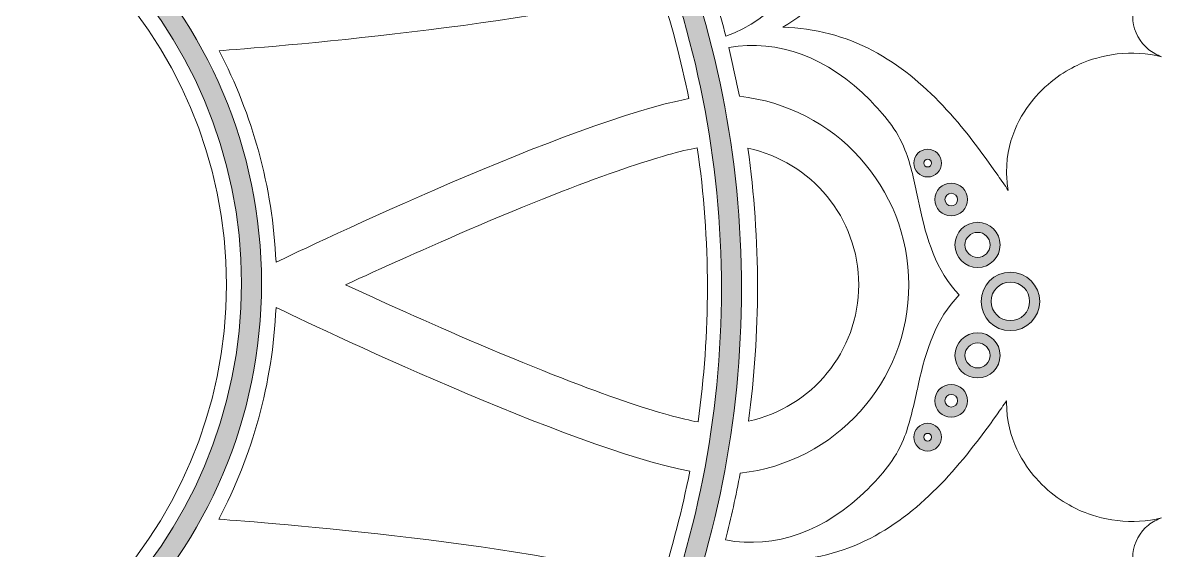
# Model space of a CAD drawing. Header units: millimetres. Extents: x -880 to 1612, y -870 to 417.
# Drawn here: x 76.5 to 190.6, y 77.9 to 130.6 of the extents above; entities that cross this region are included whole.
import ezdxf

# ---------------------------------------------------------------- set-up
doc = ezdxf.new("R2010")
doc.units = ezdxf.units.MM
doc.header["$MEASUREMENT"] = 0
doc.layers.add('engraving', color=7, linetype='Continuous')
doc.layers.add('Layer 5', color=7, linetype='Continuous')

# ---------------------------------------------------------------- blocks, each defined once
blk = doc.blocks.new('block 32')
at = {"layer": 'engraving'}
h = blk.add_hatch(color=2, dxfattribs=at)
h.dxf.hatch_style = 2
edge = h.paths.add_edge_path()
edge.add_spline(control_points=[(169.59, 97.37), (169.59, 98.62), (170.6, 99.63), (171.85, 99.63), (173.09, 99.63), (174.1, 98.62), (174.1, 97.37), (174.1, 96.13), (173.09, 95.12), (171.85, 95.12), (170.6, 95.12), (169.59, 96.13), (169.59, 97.37)], knot_values=[0, 0, 0, 0, 1, 1, 1, 2, 2, 2, 3, 3, 3, 4, 4, 4, 4], degree=3, periodic=1)
edge = h.paths.add_edge_path()
edge.add_spline(control_points=[(173.1, 97.37), (173.1, 98.06), (172.54, 98.63), (171.85, 98.63), (171.16, 98.63), (170.59, 98.06), (170.59, 97.37), (170.59, 96.68), (171.16, 96.12), (171.85, 96.12), (172.54, 96.12), (173.1, 96.68), (173.1, 97.37)], knot_values=[0, 0, 0, 0, 1, 1, 1, 2, 2, 2, 3, 3, 3, 4, 4, 4, 4], degree=3, periodic=1)
h = blk.add_hatch(color=2, dxfattribs=at)
h.dxf.hatch_style = 2
edge = h.paths.add_edge_path()
edge.add_spline(control_points=[(167.58, 92.84), (167.58, 93.74), (168.31, 94.48), (169.21, 94.48), (170.11, 94.48), (170.85, 93.74), (170.85, 92.84), (170.85, 91.94), (170.11, 91.21), (169.21, 91.21), (168.31, 91.21), (167.58, 91.94), (167.58, 92.84)], knot_values=[0, 0, 0, 0, 1, 1, 1, 2, 2, 2, 3, 3, 3, 4, 4, 4, 4], degree=3, periodic=1)
edge = h.paths.add_edge_path()
edge.add_spline(control_points=[(169.85, 92.84), (169.85, 93.19), (169.56, 93.48), (169.21, 93.48), (168.86, 93.48), (168.58, 93.19), (168.58, 92.84), (168.58, 92.49), (168.86, 92.21), (169.21, 92.21), (169.56, 92.21), (169.85, 92.49), (169.85, 92.84)], knot_values=[0, 0, 0, 0, 1, 1, 1, 2, 2, 2, 3, 3, 3, 4, 4, 4, 4], degree=3, periodic=1)
h = blk.add_hatch(color=2, dxfattribs=at)
h.dxf.hatch_style = 2
edge = h.paths.add_edge_path()
edge.add_spline(control_points=[(165.48, 89.21), (165.48, 89.97), (166.1, 90.59), (166.87, 90.59), (167.63, 90.59), (168.25, 89.97), (168.25, 89.21), (168.25, 88.44), (167.63, 87.82), (166.87, 87.82), (166.1, 87.82), (165.48, 88.44), (165.48, 89.21)], knot_values=[0, 0, 0, 0, 1, 1, 1, 2, 2, 2, 3, 3, 3, 4, 4, 4, 4], degree=3, periodic=1)
edge = h.paths.add_edge_path()
edge.add_spline(control_points=[(167.25, 89.21), (167.25, 89.42), (167.08, 89.59), (166.87, 89.59), (166.65, 89.59), (166.48, 89.42), (166.48, 89.21), (166.48, 88.99), (166.65, 88.82), (166.87, 88.82), (167.08, 88.82), (167.25, 88.99), (167.25, 89.21)], knot_values=[0, 0, 0, 0, 1, 1, 1, 2, 2, 2, 3, 3, 3, 4, 4, 4, 4], degree=3, periodic=1)
at = {"layer": 'engraving', "lineweight": 0}
for points in [[(169.59, 97.37), (169.59, 98.62), (170.6, 99.63), (171.85, 99.63), (173.09, 99.63), (174.1, 98.62), (174.1, 97.37), (174.1, 96.13), (173.09, 95.12), (171.85, 95.12), (170.6, 95.12), (169.59, 96.13), (169.59, 97.37)], [(173.1, 97.37), (173.1, 98.06), (172.54, 98.63), (171.85, 98.63), (171.16, 98.63), (170.59, 98.06), (170.59, 97.37), (170.59, 96.68), (171.16, 96.12), (171.85, 96.12), (172.54, 96.12), (173.1, 96.68), (173.1, 97.37)], [(167.58, 92.84), (167.58, 93.74), (168.31, 94.48), (169.21, 94.48), (170.11, 94.48), (170.85, 93.74), (170.85, 92.84), (170.85, 91.94), (170.11, 91.21), (169.21, 91.21), (168.31, 91.21), (167.58, 91.94), (167.58, 92.84)], [(169.85, 92.84), (169.85, 93.19), (169.56, 93.48), (169.21, 93.48), (168.86, 93.48), (168.58, 93.19), (168.58, 92.84), (168.58, 92.49), (168.86, 92.21), (169.21, 92.21), (169.56, 92.21), (169.85, 92.49), (169.85, 92.84)], [(165.48, 89.21), (165.48, 89.97), (166.1, 90.59), (166.87, 90.59), (167.63, 90.59), (168.25, 89.97), (168.25, 89.21), (168.25, 88.44), (167.63, 87.82), (166.87, 87.82), (166.1, 87.82), (165.48, 88.44), (165.48, 89.21)], [(167.25, 89.21), (167.25, 89.42), (167.08, 89.59), (166.87, 89.59), (166.65, 89.59), (166.48, 89.42), (166.48, 89.21), (166.48, 88.99), (166.65, 88.82), (166.87, 88.82), (167.08, 88.82), (167.25, 88.99), (167.25, 89.21)]]:
    blk.add_open_spline(points, degree=3, knots=[0, 0, 0, 0, 1, 1, 1, 2, 2, 2, 3, 3, 3, 4, 4, 4, 4], dxfattribs=at)
blk = doc.blocks.new('block 33')
at = {"layer": 'engraving'}
h = blk.add_hatch(color=2, dxfattribs=at)
h.dxf.hatch_style = 2
edge = h.paths.add_edge_path()
edge.add_spline(control_points=[(165.48, 116.58), (165.48, 117.35), (166.1, 117.97), (166.87, 117.97), (167.63, 117.97), (168.25, 117.35), (168.25, 116.58), (168.25, 115.82), (167.63, 115.2), (166.87, 115.2), (166.1, 115.2), (165.48, 115.82), (165.48, 116.58)], knot_values=[0, 0, 0, 0, 1, 1, 1, 2, 2, 2, 3, 3, 3, 4, 4, 4, 4], degree=3, periodic=1)
edge = h.paths.add_edge_path()
edge.add_spline(control_points=[(167.25, 116.58), (167.25, 116.8), (167.08, 116.97), (166.87, 116.97), (166.65, 116.97), (166.48, 116.8), (166.48, 116.58), (166.48, 116.37), (166.65, 116.2), (166.87, 116.2), (167.08, 116.2), (167.25, 116.37), (167.25, 116.58)], knot_values=[0, 0, 0, 0, 1, 1, 1, 2, 2, 2, 3, 3, 3, 4, 4, 4, 4], degree=3, periodic=1)
h = blk.add_hatch(color=2, dxfattribs=at)
h.dxf.hatch_style = 2
edge = h.paths.add_edge_path()
edge.add_spline(control_points=[(167.58, 112.95), (167.58, 113.85), (168.31, 114.58), (169.21, 114.58), (170.11, 114.58), (170.85, 113.85), (170.85, 112.95), (170.85, 112.05), (170.11, 111.31), (169.21, 111.31), (168.31, 111.31), (167.58, 112.05), (167.58, 112.95)], knot_values=[0, 0, 0, 0, 1, 1, 1, 2, 2, 2, 3, 3, 3, 4, 4, 4, 4], degree=3, periodic=1)
edge = h.paths.add_edge_path()
edge.add_spline(control_points=[(169.85, 112.95), (169.85, 113.3), (169.56, 113.58), (169.21, 113.58), (168.86, 113.58), (168.58, 113.3), (168.58, 112.95), (168.58, 112.6), (168.86, 112.31), (169.21, 112.31), (169.56, 112.31), (169.85, 112.6), (169.85, 112.95)], knot_values=[0, 0, 0, 0, 1, 1, 1, 2, 2, 2, 3, 3, 3, 4, 4, 4, 4], degree=3, periodic=1)
h = blk.add_hatch(color=2, dxfattribs=at)
h.dxf.hatch_style = 2
edge = h.paths.add_edge_path()
edge.add_spline(control_points=[(169.59, 108.42), (169.59, 109.66), (170.6, 110.67), (171.85, 110.67), (173.09, 110.67), (174.1, 109.66), (174.1, 108.42), (174.1, 107.17), (173.09, 106.16), (171.85, 106.16), (170.6, 106.16), (169.59, 107.17), (169.59, 108.42)], knot_values=[0, 0, 0, 0, 1, 1, 1, 2, 2, 2, 3, 3, 3, 4, 4, 4, 4], degree=3, periodic=1)
edge = h.paths.add_edge_path()
edge.add_spline(control_points=[(173.1, 108.42), (173.1, 109.11), (172.54, 109.67), (171.85, 109.67), (171.16, 109.67), (170.59, 109.11), (170.59, 108.42), (170.59, 107.73), (171.16, 107.16), (171.85, 107.16), (172.54, 107.16), (173.1, 107.73), (173.1, 108.42)], knot_values=[0, 0, 0, 0, 1, 1, 1, 2, 2, 2, 3, 3, 3, 4, 4, 4, 4], degree=3, periodic=1)
at = {"layer": 'engraving', "lineweight": 0}
for points in [[(165.48, 116.58), (165.48, 117.35), (166.1, 117.97), (166.87, 117.97), (167.63, 117.97), (168.25, 117.35), (168.25, 116.58), (168.25, 115.82), (167.63, 115.2), (166.87, 115.2), (166.1, 115.2), (165.48, 115.82), (165.48, 116.58)], [(167.25, 116.58), (167.25, 116.8), (167.08, 116.97), (166.87, 116.97), (166.65, 116.97), (166.48, 116.8), (166.48, 116.58), (166.48, 116.37), (166.65, 116.2), (166.87, 116.2), (167.08, 116.2), (167.25, 116.37), (167.25, 116.58)], [(167.58, 112.95), (167.58, 113.85), (168.31, 114.58), (169.21, 114.58), (170.11, 114.58), (170.85, 113.85), (170.85, 112.95), (170.85, 112.05), (170.11, 111.31), (169.21, 111.31), (168.31, 111.31), (167.58, 112.05), (167.58, 112.95)], [(169.85, 112.95), (169.85, 113.3), (169.56, 113.58), (169.21, 113.58), (168.86, 113.58), (168.58, 113.3), (168.58, 112.95), (168.58, 112.6), (168.86, 112.31), (169.21, 112.31), (169.56, 112.31), (169.85, 112.6), (169.85, 112.95)], [(169.59, 108.42), (169.59, 109.66), (170.6, 110.67), (171.85, 110.67), (173.09, 110.67), (174.1, 109.66), (174.1, 108.42), (174.1, 107.17), (173.09, 106.16), (171.85, 106.16), (170.6, 106.16), (169.59, 107.17), (169.59, 108.42)], [(173.1, 108.42), (173.1, 109.11), (172.54, 109.67), (171.85, 109.67), (171.16, 109.67), (170.59, 109.11), (170.59, 108.42), (170.59, 107.73), (171.16, 107.16), (171.85, 107.16), (172.54, 107.16), (173.1, 107.73), (173.1, 108.42)]]:
    blk.add_open_spline(points, degree=3, knots=[0, 0, 0, 0, 1, 1, 1, 2, 2, 2, 3, 3, 3, 4, 4, 4, 4], dxfattribs=at)
blk = doc.blocks.new('block 31')
at = {"layer": 'engraving'}
h = blk.add_hatch(color=2, dxfattribs=at)
h.dxf.hatch_style = 2
edge = h.paths.add_edge_path()
edge.add_spline(control_points=[(172.2, 102.77), (172.2, 104.38), (173.51, 105.7), (175.12, 105.7), (176.74, 105.7), (178.05, 104.38), (178.05, 102.77), (178.05, 101.16), (176.74, 99.85), (175.12, 99.85), (173.51, 99.85), (172.2, 101.16), (172.2, 102.77)], knot_values=[0, 0, 0, 0, 1, 1, 1, 2, 2, 2, 3, 3, 3, 4, 4, 4, 4], degree=3, periodic=1)
edge = h.paths.add_edge_path()
edge.add_spline(control_points=[(177.05, 102.77), (177.05, 103.83), (176.19, 104.7), (175.12, 104.7), (174.06, 104.7), (173.2, 103.83), (173.2, 102.77), (173.2, 101.71), (174.06, 100.85), (175.12, 100.85), (176.19, 100.85), (177.05, 101.71), (177.05, 102.77)], knot_values=[0, 0, 0, 0, 1, 1, 1, 2, 2, 2, 3, 3, 3, 4, 4, 4, 4], degree=3, periodic=1)
at = {"layer": 'engraving', "lineweight": 0}
for points in [[(172.2, 102.77), (172.2, 104.38), (173.51, 105.7), (175.12, 105.7), (176.74, 105.7), (178.05, 104.38), (178.05, 102.77), (178.05, 101.16), (176.74, 99.85), (175.12, 99.85), (173.51, 99.85), (172.2, 101.16), (172.2, 102.77)], [(177.05, 102.77), (177.05, 103.83), (176.19, 104.7), (175.12, 104.7), (174.06, 104.7), (173.2, 103.83), (173.2, 102.77), (173.2, 101.71), (174.06, 100.85), (175.12, 100.85), (176.19, 100.85), (177.05, 101.71), (177.05, 102.77)]]:
    blk.add_open_spline(points, degree=3, knots=[0, 0, 0, 0, 1, 1, 1, 2, 2, 2, 3, 3, 3, 4, 4, 4, 4], dxfattribs=at)
at = {"layer": 'engraving'}
for name in ['block 33', 'block 32']:
    blk.add_blockref(name, (0, 0), dxfattribs=at)
blk = doc.blocks.new('block 3')
at = {"layer": 'engraving'}
blk.add_blockref('block 31', (0, 0), dxfattribs=at)
blk = doc.blocks.new('block 2')
at = {"layer": 'engraving'}
h = blk.add_hatch(color=2, dxfattribs=at)
h.dxf.hatch_style = 2
edge = h.paths.add_edge_path()
edge.add_spline(control_points=[(49.77, 5.53), (23.46, 5.53), (-1.28, 15.78), (-19.88, 34.38), (-38.48, 52.99), (-48.73, 77.72), (-48.73, 104.03), (-48.73, 130.34), (-38.48, 155.08), (-19.88, 173.68), (-1.28, 192.29), (23.46, 202.53), (49.77, 202.53), (76.08, 202.53), (100.82, 192.29), (119.42, 173.68), (138.02, 155.08), (148.27, 130.34), (148.27, 104.03), (148.27, 77.72), (138.02, 52.99), (119.42, 34.38), (100.82, 15.78), (76.08, 5.53), (49.77, 5.53)], knot_values=[0, 0, 0, 0, 1, 1, 1, 2, 2, 2, 3, 3, 3, 4, 4, 4, 5, 5, 5, 6, 6, 6, 7, 7, 7, 8, 8, 8, 8], degree=3, periodic=1)
edge = h.paths.add_edge_path()
edge.add_spline(control_points=[(49.77, 200.53), (23.99, 200.53), (-0.24, 190.5), (-18.47, 172.27), (-36.69, 154.04), (-46.73, 129.81), (-46.73, 104.03), (-46.73, 78.26), (-36.69, 54.02), (-18.47, 35.8), (-0.24, 17.57), (23.99, 7.53), (49.77, 7.53), (75.55, 7.53), (99.78, 17.57), (118.01, 35.8), (136.23, 54.02), (146.27, 78.26), (146.27, 104.03), (146.27, 129.81), (136.23, 154.04), (118.01, 172.27), (99.78, 190.5), (75.55, 200.53), (49.77, 200.53)], knot_values=[0, 0, 0, 0, 1, 1, 1, 2, 2, 2, 3, 3, 3, 4, 4, 4, 5, 5, 5, 6, 6, 6, 7, 7, 7, 8, 8, 8, 8], degree=3, periodic=1)
h = blk.add_hatch(color=2, dxfattribs=at)
h.dxf.hatch_style = 2
edge = h.paths.add_edge_path()
edge.add_spline(control_points=[(51.34, 55.58), (24.32, 55.58), (2.34, 77.56), (2.34, 104.58), (2.34, 131.59), (24.32, 153.58), (51.34, 153.58), (78.36, 153.58), (100.34, 131.59), (100.34, 104.58), (100.34, 77.56), (78.36, 55.58), (51.34, 55.58)], knot_values=[0, 0, 0, 0, 1, 1, 1, 2, 2, 2, 3, 3, 3, 4, 4, 4, 4], degree=3, periodic=1)
edge = h.paths.add_edge_path()
edge.add_spline(control_points=[(51.34, 151.58), (25.42, 151.58), (4.34, 130.49), (4.34, 104.58), (4.34, 78.66), (25.42, 57.58), (51.34, 57.58), (77.26, 57.58), (98.34, 78.66), (98.34, 104.58), (98.34, 130.49), (77.26, 151.58), (51.34, 151.58)], knot_values=[0, 0, 0, 0, 1, 1, 1, 2, 2, 2, 3, 3, 3, 4, 4, 4, 4], degree=3, periodic=1)
at = {"layer": 'engraving', "lineweight": 0}
for points, knots in [([(49.77, 5.53), (23.46, 5.53), (-1.28, 15.78), (-19.88, 34.38), (-38.48, 52.99), (-48.73, 77.72), (-48.73, 104.03), (-48.73, 130.34), (-38.48, 155.08), (-19.88, 173.68), (-1.28, 192.29), (23.46, 202.53), (49.77, 202.53), (76.08, 202.53), (100.82, 192.29), (119.42, 173.68), (138.02, 155.08), (148.27, 130.34), (148.27, 104.03), (148.27, 77.72), (138.02, 52.99), (119.42, 34.38), (100.82, 15.78), (76.08, 5.53), (49.77, 5.53)], [0, 0, 0, 0, 1, 1, 1, 2, 2, 2, 3, 3, 3, 4, 4, 4, 5, 5, 5, 6, 6, 6, 7, 7, 7, 8, 8, 8, 8]), ([(49.77, 200.53), (23.99, 200.53), (-0.24, 190.5), (-18.47, 172.27), (-36.69, 154.04), (-46.73, 129.81), (-46.73, 104.03), (-46.73, 78.26), (-36.69, 54.02), (-18.47, 35.8), (-0.24, 17.57), (23.99, 7.53), (49.77, 7.53), (75.55, 7.53), (99.78, 17.57), (118.01, 35.8), (136.23, 54.02), (146.27, 78.26), (146.27, 104.03), (146.27, 129.81), (136.23, 154.04), (118.01, 172.27), (99.78, 190.5), (75.55, 200.53), (49.77, 200.53)], [0, 0, 0, 0, 1, 1, 1, 2, 2, 2, 3, 3, 3, 4, 4, 4, 5, 5, 5, 6, 6, 6, 7, 7, 7, 8, 8, 8, 8]), ([(51.34, 55.58), (24.32, 55.58), (2.34, 77.56), (2.34, 104.58), (2.34, 131.59), (24.32, 153.58), (51.34, 153.58), (78.36, 153.58), (100.34, 131.59), (100.34, 104.58), (100.34, 77.56), (78.36, 55.58), (51.34, 55.58)], [0, 0, 0, 0, 1, 1, 1, 2, 2, 2, 3, 3, 3, 4, 4, 4, 4]), ([(51.34, 151.58), (25.42, 151.58), (4.34, 130.49), (4.34, 104.58), (4.34, 78.66), (25.42, 57.58), (51.34, 57.58), (77.26, 57.58), (98.34, 78.66), (98.34, 104.58), (98.34, 130.49), (77.26, 151.58), (51.34, 151.58)], [0, 0, 0, 0, 1, 1, 1, 2, 2, 2, 3, 3, 3, 4, 4, 4, 4])]:
    blk.add_open_spline(points, degree=3, knots=knots, dxfattribs=at)
at = {"layer": 'engraving'}
blk.add_blockref('block 3', (0, 0), dxfattribs=at)

msp = doc.modelspace()

# ---------------------------------------------------------------- linework, layer by layer
at = {"layer": 'Layer 5', "lineweight": 0}
for points, knots in [([(68.92, 231.97), (70.74, 233.56), (71.74, 235.36), (72.27, 236.59), (72.59, 237.36), (73.01, 238.59), (73.18, 240.12), (73.35, 241.61), (73.25, 243.1), (72.91, 244.53), (73.07, 244.06), (73.32, 243.62), (73.63, 243.23), (74.34, 242.36), (75.38, 241.79), (76.49, 241.68), (76.89, 241.64), (77.3, 241.65), (77.7, 241.72), (80, 240.28), (82.51, 239.26), (85.15, 238.69), (89.84, 237.67), (94.85, 238.14), (99.27, 240.02), (101.99, 241.2), (104.57, 242.81), (106.92, 244.81), (107.33, 244.82), (107.74, 244.85), (108.16, 244.89), (108.42, 244.57), (108.69, 244.25), (108.97, 243.95), (109.22, 240.88), (109.9, 237.92), (111, 235.13), (112.79, 230.71), (116, 226.84), (120.03, 224.25), (122.3, 222.77), (124.8, 221.72), (127.45, 221.12), (127.68, 220.78), (127.96, 220.49), (128.27, 220.23), (129.14, 219.53), (130.27, 219.19), (131.39, 219.3), (131.89, 219.35), (132.38, 219.5), (132.82, 219.72), (131.56, 218.94), (130.44, 217.95), (129.5, 216.77), (128.55, 215.57), (127.97, 214.4), (127.66, 213.63), (127.16, 212.4), (126.6, 210.43), (126.76, 208.04), (126.86, 206.37), (127.41, 203.18), (130.04, 200.62), (132.32, 198.33), (135.7, 197.14), (138.85, 197.49), (140.1, 197.59), (141.33, 197.96), (142.46, 198.55), (142.46, 198.55), (141.3, 195.61), (141.3, 195.61), (141.3, 195.61), (144.23, 196.77), (144.23, 196.77), (143.65, 195.65), (143.28, 194.42), (143.18, 193.17), (142.83, 190.01), (144.02, 186.63), (146.3, 184.36), (148.87, 181.73), (152.04, 181.17), (153.7, 181.08), (156.12, 180.92), (158.1, 181.48), (159.34, 181.98), (160.1, 182.29), (161.27, 182.87), (162.48, 183.82), (163.65, 184.76), (164.63, 185.88), (165.41, 187.14), (165.19, 186.69), (165.04, 186.2), (164.99, 185.7), (164.88, 184.58), (165.22, 183.44), (165.93, 182.58), (166.18, 182.26), (166.48, 181.99), (166.8, 181.76), (167.41, 179.11), (168.46, 176.62), (169.93, 174.35), (172.53, 170.31), (176.4, 167.1), (180.85, 165.31), (183.61, 164.21), (186.57, 163.53), (189.64, 163.28), (189.94, 163), (190.26, 162.73), (190.58, 162.47), (190.54, 162.05), (190.51, 161.64), (190.49, 161.23), (188.5, 158.88), (186.89, 156.3), (185.7, 153.55), (183.83, 149.16), (183.36, 144.16), (184.38, 139.47), (184.94, 136.83), (185.96, 134.32), (187.41, 132.01), (187.34, 131.61), (187.32, 131.21), (187.37, 130.81), (187.48, 129.69), (188.05, 128.65), (188.92, 127.94), (189.3, 127.63), (189.75, 127.39), (190.21, 127.22), (188.77, 127.57), (187.29, 127.66), (185.79, 127.49), (184.27, 127.31), (183.04, 126.89), (182.27, 126.57), (181.05, 126.05), (179.25, 125.05), (177.68, 123.25), (176.57, 122), (174.7, 119.35), (174.75, 115.69), (174.75, 115.07), (174.8, 114.46), (174.91, 113.86), (174.57, 114.36), (174.24, 114.85), (173.89, 115.34), (170.54, 120.16), (166.71, 125), (161.37, 127.83), (158.61, 129.29), (155.6, 130.07), (152.41, 130.16), (155.14, 131.81), (157.38, 133.97), (159.07, 136.6), (162.33, 141.68), (163.3, 147.78), (163.85, 153.62), (164.1, 156.16), (164.26, 158.74), (164.41, 161.24), (164.46, 162), (164.51, 162.78), (164.56, 163.56), (164.56, 163.56), (165.29, 167.85), (165.68, 169.4), (165.68, 169.4), (165.8, 169.88), (165.8, 169.88), (165.8, 169.88), (165.32, 170.02), (165.32, 170.02), (163.79, 170.48), (159.72, 172.04), (159.72, 172.04), (159.02, 172.39), (158.32, 172.75), (157.63, 173.1), (155.41, 174.23), (153.12, 175.4), (150.82, 176.48), (145.51, 178.98), (139.76, 181.25), (133.73, 181.03), (130.61, 180.92), (127.61, 180.09), (124.8, 178.58), (126.34, 181.37), (127.2, 184.36), (127.35, 187.48), (127.63, 193.51), (125.42, 199.28), (122.98, 204.62), (121.92, 206.93), (120.77, 209.24), (119.66, 211.49), (119.32, 212.17), (118.97, 212.87), (118.62, 213.58), (118.62, 213.58), (117.56, 216.62), (117.16, 217.69), (117.16, 217.69), (117.02, 218.09), (117.02, 218.09), (117.02, 218.09), (116.59, 218.02), (116.59, 218.02), (115.47, 217.84), (112.28, 217.27), (112.28, 217.27), (111.53, 217.23), (110.78, 217.19), (110.05, 217.15), (110.05, 217.15), (109.96, 217.15), (109.96, 217.15), (107.47, 217.02), (104.89, 216.89), (102.35, 216.67), (96.51, 216.18), (90.39, 215.28), (85.28, 212.07), (82.63, 210.41), (80.45, 208.19), (78.77, 205.48), (78.71, 208.67), (77.96, 211.68), (76.53, 214.46), (73.76, 219.83), (68.96, 223.72), (64.18, 227.12), (63.25, 227.77), (62.32, 228.42), (61.38, 229.06), (65.07, 229.04), (67.69, 230.87), (68.92, 231.97)], [0, 0, 0, 0, 1, 1, 1, 2, 2, 2, 3, 3, 3, 4, 4, 4, 5, 5, 5, 6, 6, 6, 7, 7, 7, 8, 8, 8, 9, 9, 9, 10, 10, 10, 11, 11, 11, 12, 12, 12, 13, 13, 13, 14, 14, 14, 15, 15, 15, 16, 16, 16, 17, 17, 17, 18, 18, 18, 19, 19, 19, 20, 20, 20, 21, 21, 21, 22, 22, 22, 23, 23, 23, 24, 24, 24, 25, 25, 25, 26, 26, 26, 27, 27, 27, 28, 28, 28, 29, 29, 29, 30, 30, 30, 31, 31, 31, 32, 32, 32, 33, 33, 33, 34, 34, 34, 35, 35, 35, 36, 36, 36, 37, 37, 37, 38, 38, 38, 39, 39, 39, 40, 40, 40, 41, 41, 41, 42, 42, 42, 43, 43, 43, 44, 44, 44, 45, 45, 45, 46, 46, 46, 47, 47, 47, 48, 48, 48, 49, 49, 49, 50, 50, 50, 51, 51, 51, 52, 52, 52, 53, 53, 53, 54, 54, 54, 55, 55, 55, 56, 56, 56, 57, 57, 57, 58, 58, 58, 59, 59, 59, 60, 60, 60, 61, 61, 61, 62, 62, 62, 63, 63, 63, 64, 64, 64, 65, 65, 65, 66, 66, 66, 67, 67, 67, 68, 68, 68, 69, 69, 69, 70, 70, 70, 71, 71, 71, 72, 72, 72, 73, 73, 73, 74, 74, 74, 75, 75, 75, 76, 76, 76, 77, 77, 77, 78, 78, 78, 79, 79, 79, 80, 80, 80, 81, 81, 81, 82, 82, 82, 82]), ([(155.53, 152.4), (155.61, 152.16), (155.68, 151.92), (155.77, 151.65), (156.27, 150.08), (156.78, 148.45), (157.02, 146.81), (157.33, 144.67), (156.89, 142.57), (156.41, 140.8), (154.86, 135.01), (151.43, 130.95), (146.71, 129.27), (146.07, 131.77), (145.33, 134.23), (144.5, 136.66), (152.13, 142.31), (154.48, 152.94), (149.62, 161.35), (144.78, 169.73), (134.46, 173.01), (125.77, 169.29), (124.32, 170.98), (122.81, 172.62), (121.24, 174.22), (125.04, 177.33), (130.19, 178.19), (135.85, 176.64), (135.9, 176.63), (135.95, 176.62), (135.99, 176.61), (137.76, 176.11), (139.79, 175.43), (141.48, 174.07), (142.77, 173.03), (143.9, 171.76), (145.01, 170.53), (145.18, 170.33), (145.35, 170.14), (145.53, 169.94), (148.1, 167.09), (151.01, 164.39), (154.9, 163.93), (155.03, 163.91), (155.16, 163.9), (155.29, 163.89), (155.24, 163.77), (155.18, 163.65), (155.13, 163.53), (153.55, 159.95), (154.39, 156.07), (155.53, 152.4)], [0, 0, 0, 0, 1, 1, 1, 2, 2, 2, 3, 3, 3, 4, 4, 4, 5, 5, 5, 6, 6, 6, 7, 7, 7, 8, 8, 8, 9, 9, 9, 10, 10, 10, 11, 11, 11, 12, 12, 12, 13, 13, 13, 14, 14, 14, 15, 15, 15, 16, 16, 16, 17, 17, 17, 17]), ([(5.84, 104.44), (5.84, 129.52), (26.25, 149.94), (51.34, 149.94), (76.43, 149.94), (96.84, 129.52), (96.84, 104.44), (96.84, 79.35), (76.43, 58.94), (51.34, 58.94), (26.25, 58.94), (5.84, 79.35), (5.84, 104.44)], [0, 0, 0, 0, 1, 1, 1, 2, 2, 2, 3, 3, 3, 4, 4, 4, 4]), ([(101.79, 106.68), (101.45, 114.28), (99.43, 121.44), (96.1, 127.81), (99.99, 128.1), (128.88, 130.36), (140.02, 134.3), (141.25, 130.62), (142.25, 126.86), (143.01, 123.03), (131.26, 120.79), (105.04, 108.25), (101.79, 106.68)], [0, 0, 0, 0, 1, 1, 1, 2, 2, 2, 3, 3, 3, 4, 4, 4, 4]), ([(146.67, 78.94), (147.24, 81.14), (147.73, 83.36), (148.15, 85.61), (157.6, 86.66), (164.98, 94.7), (164.98, 104.43), (164.98, 114.19), (157.56, 122.25), (148.06, 123.26), (147.74, 124.9), (147.39, 126.53), (147, 128.15), (151.93, 129), (156.92, 127.15), (161.12, 122.86), (162.4, 121.55), (163.82, 119.94), (164.6, 117.92), (165.2, 116.38), (165.54, 114.71), (165.88, 113.09), (165.88, 113.09), (165.92, 112.93), (165.92, 112.93), (165.96, 112.73), (166, 112.52), (166.05, 112.32), (166.73, 109.09), (167.7, 105.79), (170.02, 103.42), (167.67, 101.07), (166.67, 97.77), (165.95, 94.55), (165.9, 94.31), (165.85, 94.08), (165.79, 93.83), (165.79, 93.83), (165.78, 93.79), (165.78, 93.79), (165.43, 92.17), (165.06, 90.51), (164.45, 88.97), (163.64, 86.96), (162.21, 85.36), (160.91, 84.06), (156.65, 79.8), (151.62, 78.01), (146.67, 78.94)], [0, 0, 0, 0, 1, 1, 1, 2, 2, 2, 3, 3, 3, 4, 4, 4, 5, 5, 5, 6, 6, 6, 7, 7, 7, 8, 8, 8, 9, 9, 9, 10, 10, 10, 11, 11, 11, 12, 12, 12, 13, 13, 13, 14, 14, 14, 15, 15, 15, 16, 16, 16, 16]), ([(122.04, 98.5), (116.94, 100.67), (112.12, 102.86), (108.74, 104.43), (112.12, 105.99), (116.94, 108.18), (122.04, 110.36), (134.45, 115.64), (140.71, 117.52), (143.86, 118.12), (144.53, 113.54), (144.87, 108.89), (144.87, 104.18), (144.87, 99.64), (144.55, 95.15), (143.93, 90.73), (140.8, 91.31), (134.53, 93.18), (122.04, 98.5)], [0, 0, 0, 0, 1, 1, 1, 2, 2, 2, 3, 3, 3, 4, 4, 4, 5, 5, 5, 6, 6, 6, 6]), ([(148.92, 118.07), (155.23, 116.74), (159.98, 111.13), (159.98, 104.43), (159.98, 97.75), (155.26, 92.16), (148.98, 90.8), (149.57, 95.2), (149.87, 99.67), (149.87, 104.18), (149.87, 108.87), (149.55, 113.51), (148.92, 118.07)], [0, 0, 0, 0, 1, 1, 1, 2, 2, 2, 3, 3, 3, 4, 4, 4, 4]), ([(101.79, 102.17), (105.04, 100.6), (131.4, 88), (143.11, 85.81), (142.36, 81.98), (141.38, 78.21), (140.17, 74.52), (128.92, 78.48), (99.79, 80.74), (96.21, 81), (96.21, 81), (96.07, 81.01), (96.07, 81.01), (99.42, 87.39), (101.45, 94.56), (101.79, 102.17)], [0, 0, 0, 0, 1, 1, 1, 2, 2, 2, 3, 3, 3, 4, 4, 4, 5, 5, 5, 5]), ([(169.93, 34.03), (168.46, 31.76), (167.41, 29.26), (166.8, 26.61), (166.47, 26.38), (166.17, 26.1), (165.92, 25.78), (165.21, 24.91), (164.88, 23.78), (164.99, 22.66), (165.04, 22.17), (165.19, 21.68), (165.41, 21.24), (164.63, 22.5), (163.64, 23.61), (162.46, 24.56), (161.26, 25.51), (160.09, 26.08), (159.32, 26.4), (158.09, 26.89), (156.11, 27.46), (153.73, 27.29), (152.06, 27.2), (148.87, 26.64), (146.31, 24.02), (144.02, 21.74), (142.83, 18.36), (143.18, 15.2), (143.28, 13.96), (143.65, 12.72), (144.24, 11.6), (144.24, 11.6), (141.3, 12.76), (141.3, 12.76), (141.3, 12.76), (142.46, 9.82), (142.46, 9.82), (141.34, 10.41), (140.1, 10.78), (138.86, 10.88), (135.7, 11.23), (132.32, 10.03), (130.05, 7.76), (127.41, 5.19), (126.86, 2.02), (126.77, 0.36), (126.6, -2.05), (127.17, -4.04), (127.67, -5.28), (127.98, -6.05), (128.56, -7.21), (129.51, -8.42), (130.45, -9.59), (131.57, -10.57), (132.82, -11.35), (132.37, -11.13), (131.89, -10.99), (131.38, -10.93), (130.27, -10.82), (129.13, -11.16), (128.27, -11.87), (127.95, -12.12), (127.68, -12.42), (127.45, -12.75), (124.8, -13.35), (122.3, -14.4), (120.04, -15.87), (116, -18.47), (112.79, -22.35), (110.99, -26.79), (109.9, -29.56), (109.22, -32.51), (108.97, -35.59), (108.69, -35.89), (108.42, -36.2), (108.16, -36.52), (107.74, -36.48), (107.33, -36.45), (106.92, -36.44), (104.57, -34.44), (101.99, -32.83), (99.24, -31.64), (94.85, -29.77), (89.84, -29.31), (85.16, -30.32), (82.51, -30.89), (80.01, -31.91), (77.7, -33.36), (77.3, -33.28), (76.9, -33.27), (76.5, -33.31), (75.39, -33.42), (74.34, -33.99), (73.63, -34.86), (73.32, -35.25), (73.07, -35.69), (72.91, -36.16), (73.25, -34.72), (73.34, -33.23), (73.18, -31.73), (73, -30.22), (72.58, -28.98), (72.26, -28.21), (71.74, -26.99), (70.74, -25.2), (68.94, -23.62), (67.71, -22.53), (65.11, -20.69), (61.49, -20.69), (61.49, -20.69), (61.37, -20.69), (61.37, -20.69), (61.1, -20.69), (60.84, -20.7), (60.57, -20.73), (61.34, -20.21), (62.11, -19.69), (62.87, -19.16), (67.69, -15.81), (72.53, -11.97), (75.36, -6.64), (76.82, -3.87), (77.61, -0.87), (77.7, 2.32), (79.34, -0.41), (81.5, -2.65), (84.13, -4.33), (89.21, -7.6), (95.32, -8.56), (101.16, -9.12), (103.69, -9.36), (106.28, -9.52), (108.78, -9.68), (108.78, -9.68), (108.82, -9.68), (108.82, -9.68), (109.56, -9.73), (110.33, -9.78), (111.09, -9.83), (111.09, -9.83), (114.26, -10.43), (115.38, -10.62), (115.38, -10.62), (115.81, -10.69), (115.81, -10.69), (115.81, -10.69), (115.96, -10.29), (115.96, -10.29), (116.37, -9.22), (117.47, -6.18), (117.47, -6.18), (117.82, -5.49), (118.17, -4.79), (118.52, -4.11), (119.66, -1.89), (120.83, 0.41), (121.91, 2.72), (124.4, 8.03), (126.68, 13.77), (126.46, 19.81), (126.35, 22.93), (125.52, 25.93), (124.01, 28.74), (126.8, 27.19), (129.79, 26.33), (132.91, 26.19), (138.94, 25.9), (144.71, 28.12), (150.04, 30.55), (152.36, 31.61), (154.67, 32.76), (156.91, 33.88), (157.6, 34.22), (158.3, 34.56), (159, 34.91), (159, 34.91), (163.08, 36.42), (164.61, 36.86), (164.61, 36.86), (165.09, 37), (165.09, 37), (165.09, 37), (165.02, 37.3), (165.02, 37.3), (165.02, 37.3), (164.98, 37.48), (164.98, 37.48), (164.61, 39.03), (163.92, 43.34), (163.92, 43.34), (163.88, 44.1), (163.84, 44.86), (163.8, 45.6), (163.8, 45.6), (163.8, 45.67), (163.8, 45.67), (163.67, 48.16), (163.54, 50.74), (163.32, 53.27), (162.83, 59.12), (161.93, 65.23), (158.72, 70.35), (157.06, 73), (154.84, 75.18), (152.13, 76.85), (155.32, 76.91), (158.34, 77.66), (161.11, 79.1), (166.48, 81.87), (170.37, 86.67), (173.77, 91.45), (174.1, 91.91), (174.43, 92.38), (174.75, 92.85), (174.75, 92.8), (174.75, 92.74), (174.75, 92.69), (174.7, 89.01), (176.56, 86.38), (177.66, 85.14), (179.25, 83.32), (181.05, 82.31), (182.28, 81.79), (183.05, 81.47), (184.28, 81.05), (185.81, 80.87), (187.3, 80.71), (188.78, 80.8), (190.22, 81.14), (189.75, 80.98), (189.3, 80.74), (188.91, 80.42), (188.04, 79.72), (187.48, 78.67), (187.37, 77.57), (187.33, 77.16), (187.34, 76.75), (187.41, 76.36), (185.96, 74.05), (184.94, 71.55), (184.38, 68.9), (183.36, 64.22), (183.83, 59.21), (185.71, 54.79), (186.89, 52.06), (188.5, 49.49), (190.49, 47.14), (190.51, 46.73), (190.54, 46.31), (190.58, 45.9), (190.26, 45.64), (189.94, 45.37), (189.64, 45.08), (186.57, 44.84), (183.61, 44.15), (180.82, 43.05), (176.4, 41.26), (172.53, 38.06), (169.93, 34.03)], [0, 0, 0, 0, 1, 1, 1, 2, 2, 2, 3, 3, 3, 4, 4, 4, 5, 5, 5, 6, 6, 6, 7, 7, 7, 8, 8, 8, 9, 9, 9, 10, 10, 10, 11, 11, 11, 12, 12, 12, 13, 13, 13, 14, 14, 14, 15, 15, 15, 16, 16, 16, 17, 17, 17, 18, 18, 18, 19, 19, 19, 20, 20, 20, 21, 21, 21, 22, 22, 22, 23, 23, 23, 24, 24, 24, 25, 25, 25, 26, 26, 26, 27, 27, 27, 28, 28, 28, 29, 29, 29, 30, 30, 30, 31, 31, 31, 32, 32, 32, 33, 33, 33, 34, 34, 34, 35, 35, 35, 36, 36, 36, 37, 37, 37, 38, 38, 38, 39, 39, 39, 40, 40, 40, 41, 41, 41, 42, 42, 42, 43, 43, 43, 44, 44, 44, 45, 45, 45, 46, 46, 46, 47, 47, 47, 48, 48, 48, 49, 49, 49, 50, 50, 50, 51, 51, 51, 52, 52, 52, 53, 53, 53, 54, 54, 54, 55, 55, 55, 56, 56, 56, 57, 57, 57, 58, 58, 58, 59, 59, 59, 60, 60, 60, 61, 61, 61, 62, 62, 62, 63, 63, 63, 64, 64, 64, 65, 65, 65, 66, 66, 66, 67, 67, 67, 68, 68, 68, 69, 69, 69, 70, 70, 70, 71, 71, 71, 72, 72, 72, 73, 73, 73, 74, 74, 74, 75, 75, 75, 76, 76, 76, 77, 77, 77, 78, 78, 78, 79, 79, 79, 80, 80, 80, 81, 81, 81, 82, 82, 82, 83, 83, 83, 84, 84, 84, 85, 85, 85, 86, 86, 86, 86])]:
    msp.add_open_spline(points, degree=3, knots=knots, dxfattribs=at)

# ---------------------------------------------------------------- block references
at = {"layer": 'engraving'}
msp.add_blockref('block 2', (0, 0), dxfattribs=at)

doc.saveas('drawing.dxf')
